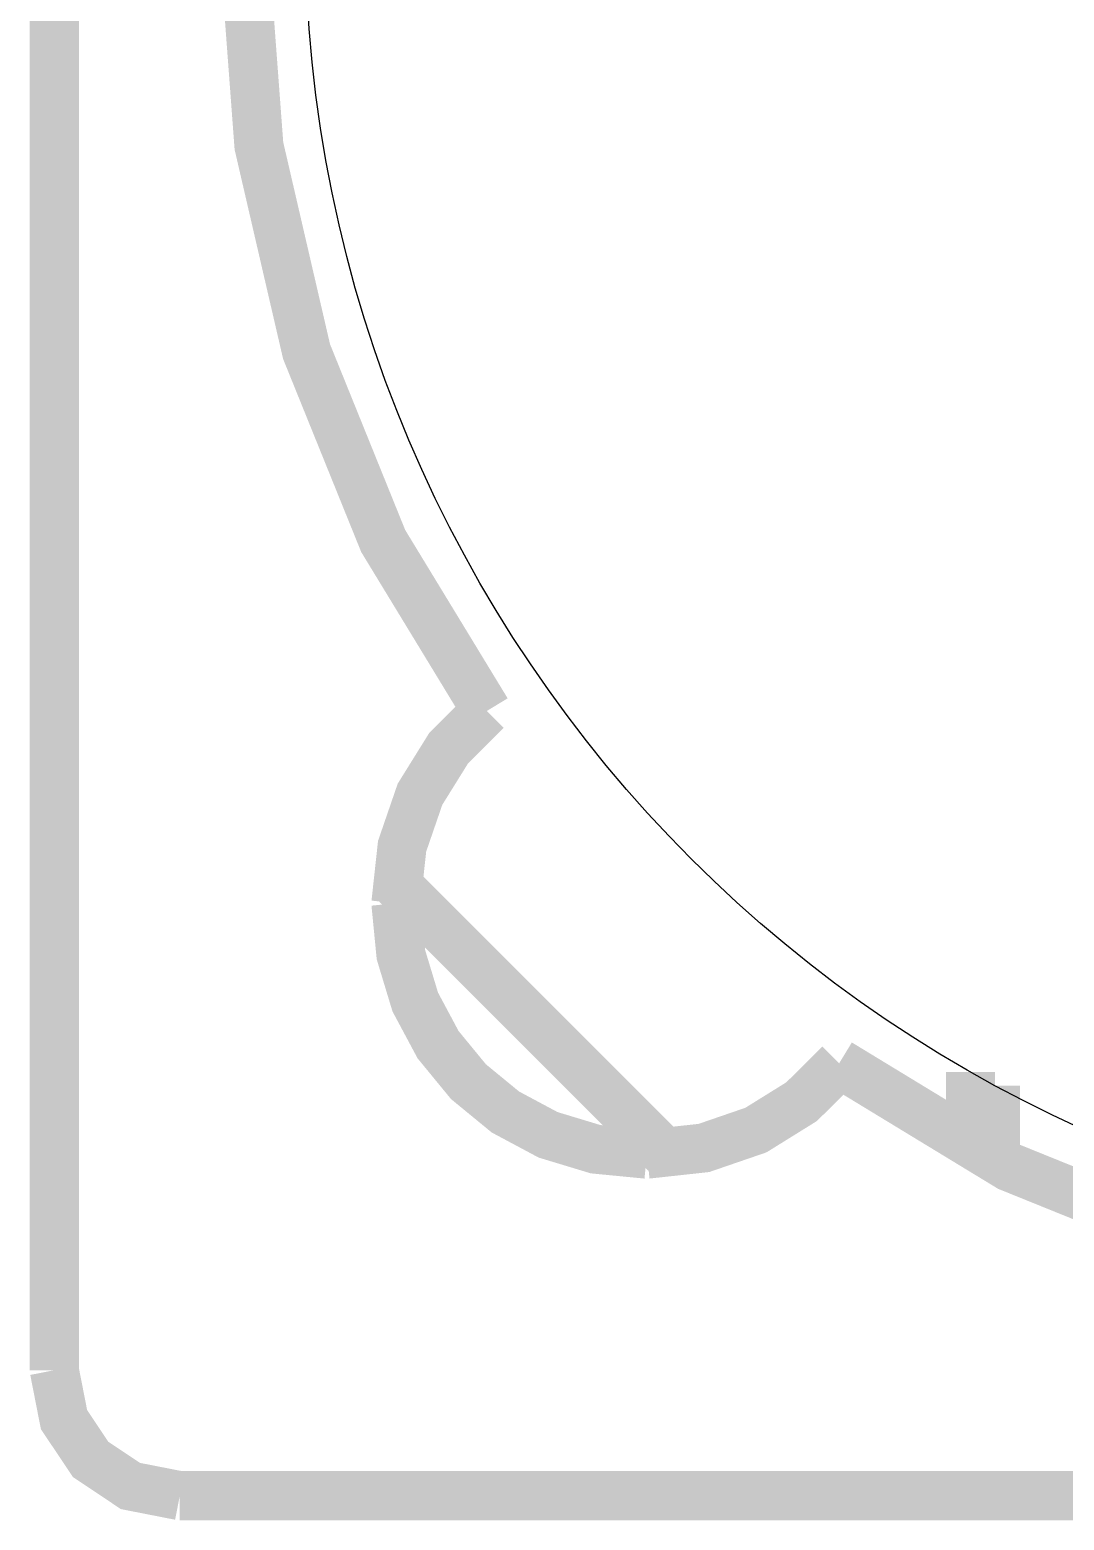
# Model space of a CAD drawing. Header units: millimetres. Extents: x 123.5 to 144.3, y 105.4 to 121.6.
# Drawn here: x 129.5237 to 129.8021, y 114.1733 to 114.5746 of the extents above; entities that cross this region are included whole.
import ezdxf

# ---------------------------------------------------------------- set-up
doc = ezdxf.new("R2010")
doc.units = ezdxf.units.MM
doc.layers.add('DESC', color=250, linetype='Continuous')

# ---------------------------------------------------------------- blocks, each defined once
blk = doc.blocks.new('mufla rampa')
at = {"const_width": 0.008}
for points in [[(146.4752320040044, 113.1741359648032), (146.4752320040044, 112.7032699648032)], [(146.4752320040044, 113.1741359648032), (146.4752320040044, 112.7032699648032)], [(146.4752320040044, 113.1741359648032), (146.4752320040044, 112.7032699648032)], [(146.5457690040044, 112.8108259648032), (146.5288860040044, 112.8385719648032), (146.5163800040044, 112.8694919648032), (146.5086100040044, 112.9030489648032), (146.5059400040044, 112.9387029648032)], [(146.5457690040044, 112.8108259648032), (146.5288860040044, 112.8385719648032), (146.5163800040044, 112.8694919648032), (146.5086100040044, 112.9030489648032), (146.5059400040044, 112.9387029648032)], [(146.5457690040044, 112.8108259648032), (146.5288860040044, 112.8385719648032), (146.5163800040044, 112.8694919648032), (146.5086100040044, 112.9030489648032), (146.5059400040044, 112.9387029648032)], [(146.5456900040044, 112.8109219648032), (146.5395220040044, 112.8047099648032), (146.5348860040044, 112.7972519648032), (146.5319680040044, 112.7887649648031), (146.5309540040044, 112.7794649648032)], [(146.5456900040044, 112.8109219648032), (146.5395220040044, 112.8047099648032), (146.5348860040044, 112.7972519648032), (146.5319680040044, 112.7887649648031), (146.5309540040044, 112.7794649648032)], [(146.5456900040044, 112.8109219648032), (146.5395220040044, 112.8047099648032), (146.5348860040044, 112.7972519648032), (146.5319680040044, 112.7887649648031), (146.5309540040044, 112.7794649648032)], [(146.5749840040044, 112.7386359648032), (146.5310710040044, 112.7825489648032)], [(146.5749840040044, 112.7386359648032), (146.5310710040044, 112.7825489648032)], [(146.5749840040044, 112.7386359648032), (146.5310710040044, 112.7825489648032)], [(146.5718990040044, 112.7385199648032), (146.5635270040044, 112.7393339648032), (146.5557850040044, 112.7416789648032), (146.5488230040044, 112.7454019648032), (146.5427900040044, 112.7503559648031), (146.5378370040044, 112.7563879648032), (146.5341130040044, 112.7633509648032), (146.5317690040044, 112.7710929648032), (146.5309540040044, 112.7794649648032)], [(146.5718990040044, 112.7385199648032), (146.5635270040044, 112.7393339648032), (146.5557850040044, 112.7416789648032), (146.5488230040044, 112.7454019648032), (146.5427900040044, 112.7503559648031), (146.5378370040044, 112.7563879648032), (146.5341130040044, 112.7633509648032), (146.5317690040044, 112.7710929648032), (146.5309540040044, 112.7794649648032)], [(146.5718990040044, 112.7385199648032), (146.5635270040044, 112.7393339648032), (146.5557850040044, 112.7416789648032), (146.5488230040044, 112.7454019648032), (146.5427900040044, 112.7503559648031), (146.5378370040044, 112.7563879648032), (146.5341130040044, 112.7633509648032), (146.5317690040044, 112.7710929648032), (146.5309540040044, 112.7794649648032)], [(146.5718990040044, 112.7385199648032), (146.5811990040044, 112.7395339648032), (146.5896860040044, 112.7424519648032), (146.5971440040044, 112.7470879648032), (146.6033560040044, 112.7532559648032)], [(146.5718990040044, 112.7385199648032), (146.5811990040044, 112.7395339648032), (146.5896860040044, 112.7424519648032), (146.5971440040044, 112.7470879648032), (146.6033560040044, 112.7532559648032)], [(146.5718990040044, 112.7385199648032), (146.5811990040044, 112.7395339648032), (146.5896860040044, 112.7424519648032), (146.5971440040044, 112.7470879648032), (146.6033560040044, 112.7532559648032)], [(146.7311370040044, 112.7135059648032), (146.6954830040044, 112.7161759648032), (146.6619270040044, 112.7239449648032), (146.6310060040044, 112.7364519648032), (146.6032600040044, 112.7533349648032)], [(146.7311370040044, 112.7135059648032), (146.6954830040044, 112.7161759648032), (146.6619270040044, 112.7239449648032), (146.6310060040044, 112.7364519648032), (146.6032600040044, 112.7533349648032)], [(146.7311370040044, 112.7135059648032), (146.6954830040044, 112.7161759648032), (146.6619270040044, 112.7239449648032), (146.6310060040044, 112.7364519648032), (146.6032600040044, 112.7533349648032)], [(146.6246810040044, 112.7519549648032), (146.6246810040044, 112.7402579648031)], [(146.6246810040044, 112.7519549648032), (146.6246810040044, 112.7402579648031)], [(146.6246810040044, 112.7519549648032), (146.6246810040044, 112.7402579648031)], [(146.6287750040044, 112.7381149648032), (146.6287750040044, 112.7496789648032)], [(146.6287750040044, 112.7381149648032), (146.6287750040044, 112.7496789648032)], [(146.6287750040044, 112.7381149648032), (146.6287750040044, 112.7496789648032)], [(146.4957040040044, 112.6827969648032), (146.4876470040044, 112.6843769648031), (146.4811490040044, 112.6887149648032), (146.4768110040044, 112.6952129648031), (146.4752320040044, 112.7032699648032)], [(146.4957040040044, 112.6827969648032), (146.4876470040044, 112.6843769648031), (146.4811490040044, 112.6887149648032), (146.4768110040044, 112.6952129648031), (146.4752320040044, 112.7032699648032)], [(146.4957040040044, 112.6827969648032), (146.4876470040044, 112.6843769648031), (146.4811490040044, 112.6887149648032), (146.4768110040044, 112.6952129648031), (146.4752320040044, 112.7032699648032)], [(146.4957040040044, 112.6827969648032), (146.9665700040044, 112.6827969648032)], [(146.4957040040044, 112.6827969648032), (146.9665700040044, 112.6827969648032)], [(146.4957040040044, 112.6827969648032), (146.9665700040044, 112.6827969648032)]]:
    blk.add_lwpolyline(points, dxfattribs=at)
blk.add_circle((146.7311370040044, 112.9387029648032), 0.214961)
blk.add_circle((146.7311370040044, 112.9387029648032), 0.214961)
blk.add_circle((146.7311370040044, 112.9387029648032), 0.214961)

msp = doc.modelspace()

# ---------------------------------------------------------------- block references
at = {"layer": 'DESC', "xscale": 1.65, "yscale": 1.65, "zscale": 1.65}
msp.add_blockref('mufla rampa', (-112.1538402574741, -71.7467276341807), dxfattribs=at)

doc.saveas('drawing.dxf')
